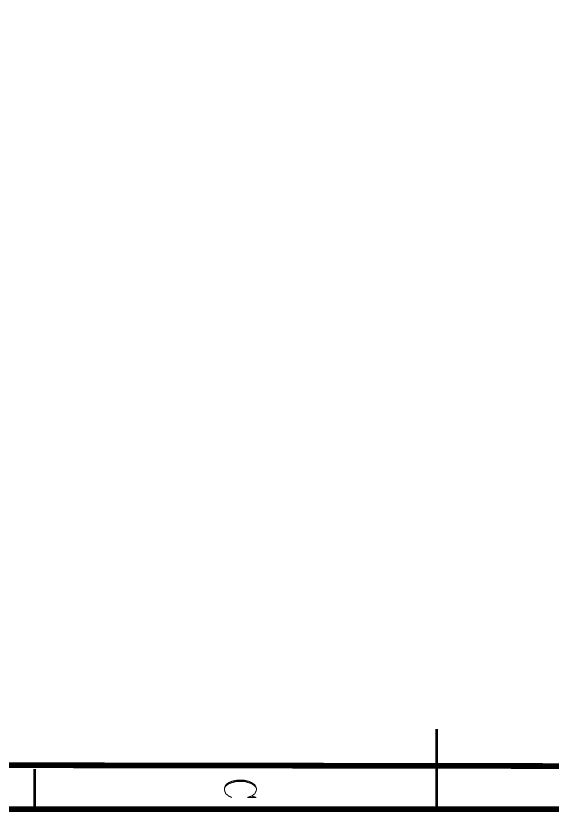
# Model space of a CAD drawing. Extents: x 0.1 to 11.6, y 0.3 to 16.3.
# Drawn here: x 3.76 to 6.417, y 0.284 to 4.232 of the extents above; entities that cross this region are included whole.
import ezdxf

# ---------------------------------------------------------------- set-up
doc = ezdxf.new("R2010")
doc.units = 0
doc.header["$MEASUREMENT"] = 0

msp = doc.modelspace()

# ---------------------------------------------------------------- linework, layer by layer
at = {"color": 0, "const_width": 0.005208}
msp.add_lwpolyline([(0.126682, 16.24), (11.565, 16.24), (11.565, 0.29834), (0.126682, 0.29834), (0.126682, 16.24)], close=True, dxfattribs=at)
at = {"color": 0}
for points, const_width in [([(5.845, 0.29834), (5.845, 0.696669)], 0.013333), ([(11.3083, 0.504992), (0.37169, 0.521647)], 0.028333), ([(3.85335, 0.498318), (3.85335, 0.29834)], 0.013333), ([(5.845, 0.498318), (5.845, 0.29834)], 0.013333), ([(4.83003, 0.436686), (4.815, 0.430012)], 0.005208), ([(4.85335, 0.441678), (4.83003, 0.436686)], 0.005208), ([(4.85335, 0.436686), (4.83003, 0.430012)], 0.005208), ([(4.89165, 0.441678), (4.85335, 0.441678)], 0.005208), ([(4.89165, 0.436686), (4.85335, 0.436686)], 0.005208), ([(4.91336, 0.436686), (4.89165, 0.441678)], 0.005208), ([(4.91336, 0.430012), (4.89165, 0.436686)], 0.005208), ([(4.92833, 0.430012), (4.91336, 0.436686)], 0.005208), ([(4.80003, 0.419976), (4.79335, 0.403321)], 0.005208), ([(4.80003, 0.413357), (4.79335, 0.403321)], 0.005208), ([(4.79335, 0.403321), (4.79335, 0.391656)], 0.005208), ([(4.815, 0.430012), (4.80003, 0.419976)], 0.005208), ([(4.815, 0.425022), (4.80003, 0.413357)], 0.005208), ([(4.83003, 0.430012), (4.815, 0.425022)], 0.005208), ([(4.92833, 0.425022), (4.91336, 0.430012)], 0.005208), ([(4.94336, 0.419976), (4.92833, 0.430012)], 0.005208), ([(4.94336, 0.413357), (4.92833, 0.425022)], 0.005208), ([(4.95167, 0.403321), (4.94336, 0.419976)], 0.005208), ([(4.95167, 0.403321), (4.94336, 0.413357)], 0.005208), ([(4.95167, 0.391656), (4.95167, 0.403321)], 0.005208), ([(4.79335, 0.391656), (4.80003, 0.375)], 0.005208), ([(4.80003, 0.375), (4.815, 0.363336)], 0.005208), ([(4.815, 0.363336), (4.83003, 0.356663)], 0.005208), ([(4.92833, 0.363336), (4.90668, 0.356663)], 0.005208), ([(4.90668, 0.356663), (4.95167, 0.356663)], 0.005208), ([(4.92833, 0.363336), (4.94336, 0.375)], 0.005208), ([(4.95167, 0.356663), (4.92833, 0.363336)], 0.005208), ([(4.94336, 0.375), (4.95167, 0.391656)], 0.005208), ([(11.565, 0.29834), (0.126682, 0.29834)], 0.028333)]:
    msp.add_lwpolyline(points, dxfattribs=dict(at, const_width=const_width))

doc.saveas('drawing.dxf')
